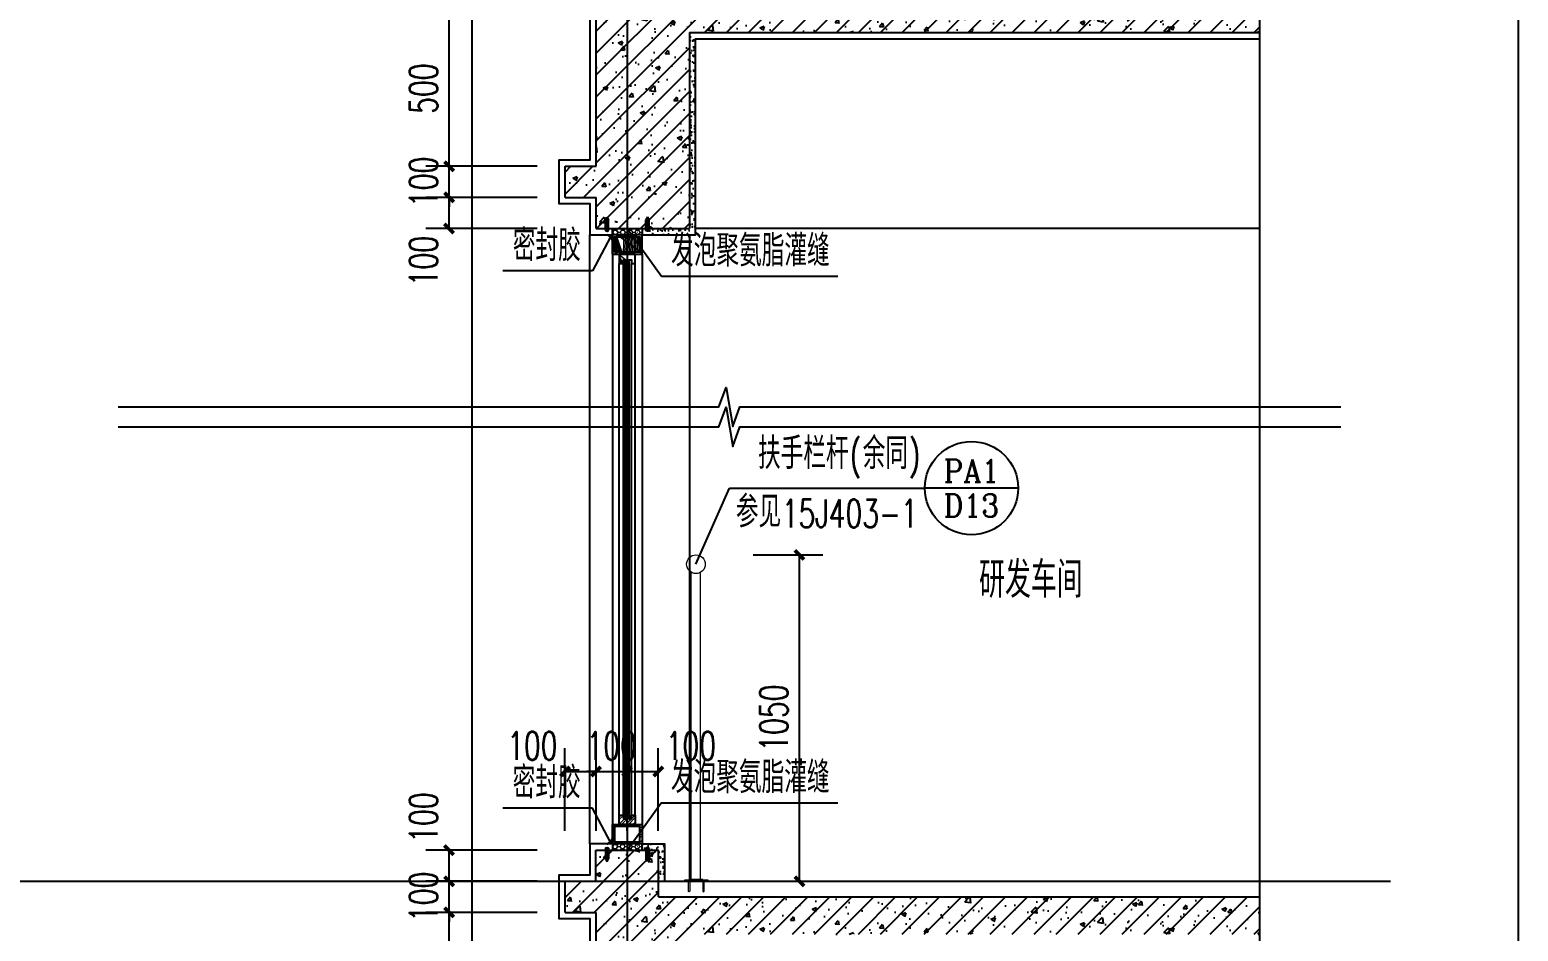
# Model space of a CAD drawing. Extents: x 1738711 to 2346805, y 1189731 to 2516152.
# Drawn here: x 1937207 to 1941995, y 1233434 to 1236334 of the extents above; entities that cross this region are included whole.
import ezdxf
from ezdxf.enums import TextEntityAlignment as Align

# ---------------------------------------------------------------- set-up
doc = ezdxf.new("R2010")
doc.units = 0
doc.header["$LTSCALE"] = 1000
doc.header["$MEASUREMENT"] = 0
for name, color, linetype, lineweight in [('_0', 7, 'Continuous', 25), ('填充', 252, 'Continuous', 5), ('栏杆', 6, 'Continuous', 15)]:
    doc.layers.add(name, color=color, linetype=linetype, lineweight=lineweight)
for name, color, linetype in [('AR-TEXT', 7, 'Continuous'), ('CONTINUOUS', 7, 'Continuous'), ('DIM_IDEN', 3, 'Continuous'), ('DIM_LEAD', 3, 'Continuous'), ('DIM_SYMB', 3, 'Continuous'), ('DOTE', 1, 'Continuous'), ('PUB_DIM', 3, 'Continuous'), ('PUB_HATCH', 8, 'Continuous'), ('PUB_TEXT', 7, 'Continuous'), ('WALL', 40, 'Continuous'), ('WINDOW', 144, 'Continuous'), ('切线', 35, 'Continuous'), ('看线', 8, 'Continuous'), ('石材', 5, 'Continuous'), ('窗', 125, 'Continuous')]:
    doc.layers.add(name, color=color, linetype=linetype)
doc.styles.add('_TCH_DIM', font='SIMPLEX', dxfattribs={"bigfont": 'GBCBIG'})
doc.styles.add('_TCH_DIM_T3', font='SIMPLEX', dxfattribs={"width": 0.7058823529411765, "bigfont": 'GBCBIG'})
doc.styles.add('_TCH_LABEL', font='COMPLEX', dxfattribs={"bigfont": 'GBCBIG'})
doc.styles.get("Standard").update_dxf_attribs({"font": 'gbenor.shx', "bigfont": 'gbcbig.shx'})
doc.dimstyles.new('_TCH_ARCH&&30', dxfattribs={"dimtxt": 89.25, "dimasz": 30, "dimexe": 75, "dimexo": 90, "dimgap": 37.87500000000001, "dimtad": 1, "dimdec": 0, "dimzin": 0, "dimdsep": 46, "dimtxsty": '_TCH_DIM_T3', "dimblk": 'ARCHTICK', "dimcen": 0.09, "dimclrt": 7, "dimazin": 2, "dimtfac": 1, "dimtdec": 0, "dimtix": 1, "dimtmove": 2, "dimatfit": 3, "dimfxl": 20, "dimtolj": 1, "dimtzin": 0, "dimarcsym": 0})
pattern_1 = [(225, (-424901838.2758823, -4685239473.939736), (11.22532015133644, -11.22532015133645), []), (225, (-424901838.2758823, -4685239481.877236), (11.22532015133644, -11.22532015133645), [])]

# ---------------------------------------------------------------- blocks, each defined once
blk = doc.blocks.new('gdfdgdfgdfbvfcxv')
at = {"layer": '填充'}
blk.add_line((264925.1590052751, -67479.48016648996), (264925.1590052751, -67589.48016648996), dxfattribs=at)
blk.add_lwpolyline([(264911.1590052752, -67634.48016648996), (264911.1590052752, -67434.48016648996), (264919.1590052752, -67434.48016648996), (264919.1590052752, -67634.48016648996)], close=True, dxfattribs=at)
blk.add_lwpolyline([(264911.1590052752, -67634.48016648996), (264911.1590052752, -67434.48016648996), (264919.1590052752, -67434.48016648996), (264919.1590052752, -67634.48016648996)], close=True, dxfattribs=at)
for points in [[(264919.1590052751, -67480.48016648996), (264829.4531232436, -67480.48016648996, -0.9999999999998485), (264829.4531232436, -67468.48016648996), (264919.1590052751, -67468.48016648996)], [(264919.1590052751, -67588.48016648996), (264829.4531232436, -67588.48016648996, 0.9999999999998485), (264829.4531232436, -67600.48016648996), (264919.1590052751, -67600.48016648996)]]:
    blk.add_lwpolyline(points, format="xyb", dxfattribs=at)
for centre, radius, start, end in [((264919.1590052751, -67483.27055614023), 4.499999999999999, 318.2387799836532, 90), ((264914.5262376207, -67487.70850220392), 9.195914699028702, 330.319845907807, 59.74924170688854), ((264919.1590052751, -67495.25905565452), 4.499999999999999, 318.2387799836532, 90), ((264919.1590052751, -67501.25330541166), 4.499999999999999, 318.2387799836532, 90), ((264919.1590052751, -67507.24755516881), 4.499999999999999, 318.2387799836532, 90), ((264919.1590052751, -67513.24180492596), 4.499999999999999, 318.2387799836532, 90), ((264919.1590052751, -67519.2360546831), 4.499999999999999, 318.2387799836532, 90), ((264919.1590052751, -67525.23030444025), 4.499999999999999, 318.2387799836532, 90), ((264919.1590052751, -67531.2245541974), 4.499999999999999, 318.2387799836532, 90), ((264919.1590052751, -67537.21880395431), 4.499999999999999, 318.2387799836532, 90), ((264919.1590052751, -67543.21305371169), 4.499999999999999, 318.2387799836532, 90), ((264919.1590052751, -67549.2073034686), 4.499999999999999, 318.2387799836532, 90), ((264919.1590052751, -67555.15057086223), 4.499999999999999, 318.2387799836532, 90), ((264919.1590052751, -67561.14482061937), 4.499999999999999, 318.2387799836532, 90), ((264919.1590052751, -67567.13907037652), 4.499999999999999, 318.2387799836532, 90), ((264919.1590052751, -67573.13332013367), 4.499999999999999, 318.2387799836532, 90), ((264919.1590052751, -67579.12756989081), 4.499999999999999, 318.2387799836532, 90), ((264919.1590052751, -67585.12181964796), 4.499999999999999, 269.9999649152392, 90)]:
    blk.add_arc(centre, radius, start, end, dxfattribs=at)
blk = doc.blocks.new('ghwerGWEGWEGW')
at = {"layer": '栏杆', "color": 6, "ltscale": 100}
for points in [[(2184611.378245345, 1556743.270899873), (2184611.378245345, 1557732.29813776)], [(2184641.378245345, 1556743.270899873), (2184641.378245345, 1557732.29813776)]]:
    blk.add_lwpolyline(points, dxfattribs=at)
blk.add_circle((2184626.378245345, 1557758.278899873), 30, dxfattribs=at)
at = {"layer": 'CONTINUOUS', "xscale": -0.384000000001397, "yscale": 0.384000000001397, "zscale": 0.384000000001397, "rotation": 270}
blk.add_blockref('gdfdgdfgdfbvfcxv', (2210560.670266158, 1455012.393841477), dxfattribs=at)
blk = doc.blocks.new('hrtheraghyra')
at = {"layer": 'WINDOW', "linetype": 'ByBlock'}
for p, q in [((-5, 20.97169877961278), (0, 29.42110927030444)), ((0, 29.42110927030444), (5, 20.97169877961278)), ((-5.930252616293728, -11.95136042498052), (6.0497822817415, -11.95136042498052))]:
    blk.add_line(p, q, dxfattribs=at)
for points in [[(-5, -11.95136042498052), (-5, 20.97169877961278)], [(0, -16.74081518873572), (0, 29.42110927030444)], [(5, -11.95136042498052), (5, 20.97169877961278)]]:
    blk.add_lwpolyline(points, dxfattribs=at)
blk.add_arc((0.05976483272388577, -8.920780394226313), 6.713026468484638, 206.8366017215709, 333.163398278429, dxfattribs=at)
blk = doc.blocks.new('_ArchTick')
at = {"color": 0, "linetype": 'ByBlock', "const_width": 0.4}
blk.add_lwpolyline([(-0.5, -0.5), (0.5, 0.5)], dxfattribs=at)
blk = doc.blocks.new('*D393')
at = {"layer": 'Defpoints', "color": 0, "transparency": 16777216}
for p in [(1938555.747850893, 1235794.386919201), (1938928.777147425, 1235794.386919201), (1938928.777147425, 1235694.386919201)]:
    blk.add_point(p, dxfattribs=at)
at = {"layer": 'PUB_DIM', "color": 0, "lineweight": -2, "transparency": 16777216}
for p, q in [((1938838.777147425, 1235794.386919201), (1938480.747850893, 1235794.386919201)), ((1938555.747850893, 1235694.386919201), (1938555.747850893, 1235794.386919201)), ((1938838.777147425, 1235694.386919201), (1938480.747850893, 1235694.386919201))]:
    blk.add_line(p, q, dxfattribs=at)
at = {"layer": 'PUB_DIM', "color": 0, "lineweight": -2, "transparency": 16777216, "xscale": 30, "yscale": 30, "zscale": 30}
for p, rotation in [((1938555.747850893, 1235794.386919201), 90), ((1938555.747850893, 1235694.386919201), 270)]:
    blk.add_blockref('_ArchTick', p, dxfattribs=dict(at, rotation=rotation))
at = {"layer": 'PUB_DIM', "color": 7, "transparency": 16777216, "insert": (1938473.247850893, 1235589.386919201), "char_height": 89.25, "attachment_point": 5, "rotation": 90, "style": '_TCH_DIM_T3'}
blk.add_mtext('\\A1;100', dxfattribs=at)
blk = doc.blocks.new('*D394')
at = {"layer": 'Defpoints', "color": 0, "transparency": 16777216}
for p in [(1938555.747850893, 1235894.386919202), (1938928.777147425, 1235894.386919202), (1938928.777147425, 1235794.386919201)]:
    blk.add_point(p, dxfattribs=at)
at = {"layer": 'PUB_DIM', "color": 0, "lineweight": -2, "transparency": 16777216}
for p, q in [((1938555.747850893, 1235894.386919202), (1938555.747850893, 1235924.386919202)), ((1938838.777147425, 1235894.386919202), (1938480.747850893, 1235894.386919202)), ((1938555.747850893, 1235794.386919201), (1938555.747850893, 1235894.386919202)), ((1938838.777147425, 1235794.386919201), (1938480.747850893, 1235794.386919201)), ((1938555.747850893, 1235794.386919201), (1938555.747850893, 1235764.386919201))]:
    blk.add_line(p, q, dxfattribs=at)
at = {"layer": 'PUB_DIM', "color": 0, "lineweight": -2, "transparency": 16777216, "xscale": 30, "yscale": 30, "zscale": 30}
for p, rotation in [((1938555.747850893, 1235894.386919202), 270), ((1938555.747850893, 1235794.386919201), 90)]:
    blk.add_blockref('_ArchTick', p, dxfattribs=dict(at, rotation=rotation))
at = {"layer": 'PUB_DIM', "color": 7, "transparency": 16777216, "insert": (1938473.247850893, 1235844.386919202), "char_height": 89.25, "attachment_point": 5, "rotation": 90, "style": '_TCH_DIM_T3'}
blk.add_mtext('\\A1;100', dxfattribs=at)
blk = doc.blocks.new('*D395')
at = {"layer": 'Defpoints', "color": 0, "transparency": 16777216}
for p in [(1938555.747850893, 1236394.386919201), (1938928.777147425, 1236394.386919201), (1938928.777147425, 1235894.386919202)]:
    blk.add_point(p, dxfattribs=at)
at = {"layer": 'PUB_DIM', "color": 0, "lineweight": -2, "transparency": 16777216}
for p, q in [((1938838.777147425, 1236394.386919201), (1938480.747850893, 1236394.386919201)), ((1938555.747850893, 1235894.386919202), (1938555.747850893, 1236394.386919201)), ((1938838.777147425, 1235894.386919202), (1938480.747850893, 1235894.386919202))]:
    blk.add_line(p, q, dxfattribs=at)
at = {"layer": 'PUB_DIM', "color": 0, "lineweight": -2, "transparency": 16777216, "xscale": 30, "yscale": 30, "zscale": 30}
for p, rotation in [((1938555.747850893, 1236394.386919201), 90), ((1938555.747850893, 1235894.386919202), 270)]:
    blk.add_blockref('_ArchTick', p, dxfattribs=dict(at, rotation=rotation))
at = {"layer": 'PUB_DIM', "color": 7, "transparency": 16777216, "insert": (1938473.247850893, 1236144.386919202), "char_height": 89.25, "attachment_point": 5, "rotation": 90, "style": '_TCH_DIM_T3'}
blk.add_mtext('\\A1;500', dxfattribs=at)
blk = doc.blocks.new('*D398')
at = {"layer": 'Defpoints', "color": 0, "transparency": 16777216}
for p in [(1939028.373929902, 1233947.668982356), (1938928.373929902, 1233666.186882937), (1939028.373929902, 1233666.186882937)]:
    blk.add_point(p, dxfattribs=at)
at = {"layer": 'PUB_DIM', "color": 0, "lineweight": -2, "transparency": 16777216}
for p, q in [((1938928.373929902, 1233756.186882937), (1938928.373929902, 1234022.668982356)), ((1939028.373929902, 1233756.186882937), (1939028.373929902, 1234022.668982356)), ((1938928.373929902, 1233947.668982356), (1939028.373929902, 1233947.668982356))]:
    blk.add_line(p, q, dxfattribs=at)
at = {"layer": 'PUB_DIM', "color": 0, "lineweight": -2, "transparency": 16777216, "xscale": 30, "yscale": 30, "zscale": 30, "rotation": 180}
blk.add_blockref('_ArchTick', (1938928.373929902, 1233947.668982356), dxfattribs=at)
at = {"layer": 'PUB_DIM', "color": 0, "lineweight": -2, "transparency": 16777216, "xscale": 30, "yscale": 30, "zscale": 30}
blk.add_blockref('_ArchTick', (1939028.373929902, 1233947.668982356), dxfattribs=at)
at = {"layer": 'PUB_DIM', "color": 7, "transparency": 16777216, "insert": (1938823.373929901, 1234030.168982356), "char_height": 89.25, "attachment_point": 5, "style": '_TCH_DIM_T3'}
blk.add_mtext('\\A1;100', dxfattribs=at)
blk = doc.blocks.new('*D399')
at = {"layer": 'Defpoints', "color": 0, "transparency": 16777216}
for p in [(1939128.373929902, 1233947.668982357), (1939028.373929902, 1233666.186882937), (1939128.373929902, 1233666.186882937)]:
    blk.add_point(p, dxfattribs=at)
at = {"layer": 'PUB_DIM', "color": 0, "lineweight": -2, "transparency": 16777216}
for p, q in [((1939028.373929902, 1233756.186882937), (1939028.373929902, 1234022.668982357)), ((1939128.373929902, 1233756.186882937), (1939128.373929902, 1234022.668982357)), ((1939028.373929902, 1233947.668982357), (1938998.373929902, 1233947.668982357)), ((1939028.373929902, 1233947.668982357), (1939128.373929902, 1233947.668982357)), ((1939128.373929902, 1233947.668982357), (1939158.373929902, 1233947.668982357))]:
    blk.add_line(p, q, dxfattribs=at)
at = {"layer": 'PUB_DIM', "color": 0, "lineweight": -2, "transparency": 16777216, "xscale": 30, "yscale": 30, "zscale": 30}
blk.add_blockref('_ArchTick', (1939028.373929902, 1233947.668982357), dxfattribs=at)
at = {"layer": 'PUB_DIM', "color": 0, "lineweight": -2, "transparency": 16777216, "xscale": 30, "yscale": 30, "zscale": 30, "rotation": 180}
blk.add_blockref('_ArchTick', (1939128.373929902, 1233947.668982357), dxfattribs=at)
at = {"layer": 'PUB_DIM', "color": 7, "transparency": 16777216, "insert": (1939078.373929902, 1234030.168982357), "char_height": 89.25, "attachment_point": 5, "style": '_TCH_DIM_T3'}
blk.add_mtext('\\A1;100', dxfattribs=at)
blk = doc.blocks.new('*D400')
at = {"layer": 'Defpoints', "color": 0, "transparency": 16777216}
for p in [(1939228.373929902, 1233947.668982357), (1939128.373929902, 1233666.186882937), (1939228.373929902, 1233666.186882938)]:
    blk.add_point(p, dxfattribs=at)
at = {"layer": 'PUB_DIM', "color": 0, "lineweight": -2, "transparency": 16777216}
for p, q in [((1939128.373929902, 1233756.186882937), (1939128.373929902, 1234022.668982357)), ((1939228.373929902, 1233756.186882938), (1939228.373929902, 1234022.668982357)), ((1939128.373929902, 1233947.668982357), (1939228.373929902, 1233947.668982357))]:
    blk.add_line(p, q, dxfattribs=at)
at = {"layer": 'PUB_DIM', "color": 0, "lineweight": -2, "transparency": 16777216, "xscale": 30, "yscale": 30, "zscale": 30, "rotation": 180}
blk.add_blockref('_ArchTick', (1939128.373929902, 1233947.668982357), dxfattribs=at)
at = {"layer": 'PUB_DIM', "color": 0, "lineweight": -2, "transparency": 16777216, "xscale": 30, "yscale": 30, "zscale": 30}
blk.add_blockref('_ArchTick', (1939228.373929902, 1233947.668982357), dxfattribs=at)
at = {"layer": 'PUB_DIM', "color": 7, "transparency": 16777216, "insert": (1939333.373929901, 1234030.168982357), "char_height": 89.25, "attachment_point": 5, "style": '_TCH_DIM_T3'}
blk.add_mtext('\\A1;100', dxfattribs=at)
blk = doc.blocks.new('*D403')
at = {"layer": 'Defpoints', "color": 0, "transparency": 16777216}
for p in [(1938555.747850893, 1233494.386919201), (1938928.777147425, 1233494.386919201), (1938928.777147425, 1232994.386919202)]:
    blk.add_point(p, dxfattribs=at)
at = {"layer": 'PUB_DIM', "color": 0, "lineweight": -2, "transparency": 16777216}
for p, q in [((1938838.777147425, 1233494.386919201), (1938480.747850893, 1233494.386919201)), ((1938555.747850893, 1232994.386919202), (1938555.747850893, 1233494.386919201)), ((1938838.777147425, 1232994.386919202), (1938480.747850893, 1232994.386919202))]:
    blk.add_line(p, q, dxfattribs=at)
at = {"layer": 'PUB_DIM', "color": 0, "lineweight": -2, "transparency": 16777216, "xscale": 30, "yscale": 30, "zscale": 30}
for p, rotation in [((1938555.747850893, 1233494.386919201), 90), ((1938555.747850893, 1232994.386919202), 270)]:
    blk.add_blockref('_ArchTick', p, dxfattribs=dict(at, rotation=rotation))
at = {"layer": 'PUB_DIM', "color": 7, "transparency": 16777216, "insert": (1938473.247850893, 1233244.386919202), "char_height": 89.25, "attachment_point": 5, "rotation": 90, "style": '_TCH_DIM_T3'}
blk.add_mtext('\\A1;500', dxfattribs=at)
blk = doc.blocks.new('*D404')
at = {"layer": 'Defpoints', "color": 0, "transparency": 16777216}
for p in [(1938555.747850893, 1233594.386919201), (1938928.777147425, 1233594.386919201), (1938928.777147425, 1233494.386919201)]:
    blk.add_point(p, dxfattribs=at)
at = {"layer": 'PUB_DIM', "color": 0, "lineweight": -2, "transparency": 16777216}
for p, q in [((1938555.747850893, 1233594.386919201), (1938555.747850893, 1233624.386919201)), ((1938838.777147425, 1233594.386919201), (1938480.747850893, 1233594.386919201)), ((1938555.747850893, 1233494.386919201), (1938555.747850893, 1233594.386919201)), ((1938838.777147425, 1233494.386919201), (1938480.747850893, 1233494.386919201)), ((1938555.747850893, 1233494.386919201), (1938555.747850893, 1233464.386919201))]:
    blk.add_line(p, q, dxfattribs=at)
at = {"layer": 'PUB_DIM', "color": 0, "lineweight": -2, "transparency": 16777216, "xscale": 30, "yscale": 30, "zscale": 30}
for p, rotation in [((1938555.747850893, 1233594.386919201), 270), ((1938555.747850893, 1233494.386919201), 90)]:
    blk.add_blockref('_ArchTick', p, dxfattribs=dict(at, rotation=rotation))
at = {"layer": 'PUB_DIM', "color": 7, "transparency": 16777216, "insert": (1938473.247850893, 1233544.386919202), "char_height": 89.25, "attachment_point": 5, "rotation": 90, "style": '_TCH_DIM_T3'}
blk.add_mtext('\\A1;100', dxfattribs=at)
blk = doc.blocks.new('*D405')
at = {"layer": 'Defpoints', "color": 0, "transparency": 16777216}
for p in [(1938555.747850893, 1233694.386919201), (1938928.777147425, 1233694.386919201), (1938928.777147425, 1233594.386919201)]:
    blk.add_point(p, dxfattribs=at)
at = {"layer": 'PUB_DIM', "color": 0, "lineweight": -2, "transparency": 16777216}
for p, q in [((1938838.777147425, 1233694.386919201), (1938480.747850893, 1233694.386919201)), ((1938555.747850893, 1233594.386919201), (1938555.747850893, 1233694.386919201)), ((1938838.777147425, 1233594.386919201), (1938480.747850893, 1233594.386919201))]:
    blk.add_line(p, q, dxfattribs=at)
at = {"layer": 'PUB_DIM', "color": 0, "lineweight": -2, "transparency": 16777216, "xscale": 30, "yscale": 30, "zscale": 30}
for p, rotation in [((1938555.747850893, 1233694.386919201), 90), ((1938555.747850893, 1233594.386919201), 270)]:
    blk.add_blockref('_ArchTick', p, dxfattribs=dict(at, rotation=rotation))
at = {"layer": 'PUB_DIM', "color": 7, "transparency": 16777216, "insert": (1938473.247850893, 1233799.386919201), "char_height": 89.25, "attachment_point": 5, "rotation": 90, "style": '_TCH_DIM_T3'}
blk.add_mtext('\\A1;100', dxfattribs=at)
blk = doc.blocks.new('*D406')
at = {"layer": 'Defpoints', "color": 0, "transparency": 16777216}
for p in [(1939443.37708752, 1234644.386919201), (1939682.585970255, 1234644.386919201), (1939443.37708752, 1233594.386919201)]:
    blk.add_point(p, dxfattribs=at)
at = {"layer": 'PUB_DIM', "color": 0, "lineweight": -2, "transparency": 16777216}
for p, q in [((1939533.37708752, 1234644.386919201), (1939757.585970255, 1234644.386919201)), ((1939682.585970255, 1233594.386919201), (1939682.585970255, 1234644.386919201)), ((1939533.37708752, 1233594.386919201), (1939757.585970255, 1233594.386919201))]:
    blk.add_line(p, q, dxfattribs=at)
at = {"layer": 'PUB_DIM', "color": 0, "lineweight": -2, "transparency": 16777216, "xscale": 30, "yscale": 30, "zscale": 30}
for p, rotation in [((1939682.585970255, 1234644.386919201), 90), ((1939682.585970255, 1233594.386919201), 270)]:
    blk.add_blockref('_ArchTick', p, dxfattribs=dict(at, rotation=rotation))
at = {"layer": 'PUB_DIM', "color": 7, "transparency": 16777216, "insert": (1939600.085970255, 1234119.386919202), "char_height": 89.25, "attachment_point": 5, "rotation": 90, "style": '_TCH_DIM_T3'}
blk.add_mtext('\\A1;1050', dxfattribs=at)

msp = doc.modelspace()

# ---------------------------------------------------------------- hatches: boundary and pattern name
at = {"layer": 'PUB_HATCH'}
h = msp.add_hatch(dxfattribs=at)
h.set_pattern_fill('钢筋混凝土', color=256, scale=20, style=0)
h.set_pattern_definition([(45, (-300164.2312841793, -150941.1364600034), (-35.35533905932737, 35.35533905932738), []), (49.99999999999999, (-300164.2312841793, -150941.1364600034), (143.4520365201507, -12.55042699651902), [15, -165]), (355, (-300164.2312841793, -150941.1364600034), (-27.7502667226, 150.4384267400024), [12, -132]), (100.4514, (-300152.2769481792, -150942.1823280034), (115.7018763428043, 137.8879084121907), [12.748038, -140.2284224]), (46.18420000000002, (-300164.2312841793, -150901.1364600034), (213.4482097251289, -33.10380286580362), [22.49999999999999, -247.4999999999999]), (96.6356, (-300146.4439351793, -150903.8951214034), (186.9325411097407, 194.8235741800883), [19.1220576, -210.3426]), (351.1842, (-300164.2312841793, -150901.1364600034), (186.9323890267254, 194.8237201850649), [18, -198]), (21, (-300144.2312841793, -150911.1364600034), (119.3814104236923, -80.52377813306776), [15, -165]), (326.0000000000001, (-300144.2312841793, -150911.1364600034), (48.66306638431634, 145.0300090093706), [12, -132]), (71.4514, (-300134.2828375793, -150917.8467812034), (168.044525716298, 64.50609934199048), [12.748038, -140.2284224]), (37.50000000000001, (-300164.2312841793, -150941.1364600034), (2.431971063458134, 66.5787707662623), [0, -130.4, 0, -134, 0, -132.5]), (7.499999999999999, (-300164.2312841793, -150941.1364600034), (52.61390748842972, 78.88234237647205), [0, -76.39999999999999, 0, -127.4, 0, -50.5]), (327.5, (-300208.8312841792, -150941.1364600034), (106.7644872344818, -4.510974346875951), [0, -50, 0, -156, 0, -207]), (317.5, (-300228.8312841792, -150941.1364600034), (116.6372338684772, 20.02099646646354), [0, -65, 0, -103.6, 0, -147])])
h.paths.add_polyline_path([(1941163.213126781, 1236324.386919201), (1939328.777147425, 1236324.386919202), (1939328.777147425, 1235694.386919201), (1939028.777147425, 1235694.386919201), (1939028.777147425, 1235794.386919201), (1938928.777147425, 1235794.386919201), (1938928.777147425, 1235894.386919202), (1939028.777147425, 1235894.386919201), (1939028.777147425, 1236394.386919201), (1938928.777147425, 1236394.386919201), (1938928.777147425, 1236494.386919201), (1939027.970712379, 1236494.386919201), (1939027.970712379, 1236594.386919201), (1939228.777147426, 1236594.386919201), (1939228.777147426, 1236444.386919202), (1941163.213126781, 1236444.386919202)])
h = msp.add_hatch(dxfattribs=at)
h.set_pattern_fill('碎沙', color=256, scale=10, style=0)
h.set_pattern_definition([(37.50000000000001, (-9.313225746154785e-10, 2900), (-0.8000156479920251, 24.47066186646712), [0, -19.304, 0, -21.59, 0, -20.6375]), (7.499999999999999, (-9.313225746154785e-10, 2900), (22.47616415690013, 35.84125502841771), [0, -10.414, 0, -17.399, 0, -6.6675]), (327.5, (-15.62100000093132, 2900), (39.5496185120729, 0.071859233927285), [0, -6.35, 0, -22.86, 0, -29.845]), (317.5, (-15.62100000093132, 2900), (38.17782262361487, 11.14646616286081), [0, -3.175, 0, -14.986, 0, -17.145])])
h.paths.add_polyline_path([(1939178.777147424, 1235674.386919201), (1939348.777147424, 1235674.386919201), (1939348.777147424, 1236324.386919202), (1939328.777147424, 1236324.386919202), (1939328.777147424, 1235694.386919201), (1939178.777147424, 1235694.386919201), (1939176.777147424, 1235694.386919201), (1939176.777147424, 1235674.386919201)])
h = msp.add_hatch(dxfattribs=at)
h.set_pattern_fill('钢筋混凝土', color=256, scale=20, style=0)
h.set_pattern_definition([(45, (-300164.2312841793, -153841.1364600034), (-35.35533905932737, 35.35533905932738), []), (49.99999999999999, (-300164.2312841793, -153841.1364600034), (143.4520365201507, -12.55042699651902), [15, -165]), (355, (-300164.2312841793, -153841.1364600034), (-27.7502667226, 150.4384267400024), [12, -132]), (100.4514, (-300152.2769481792, -153842.1823280034), (115.7018763428043, 137.8879084121907), [12.748038, -140.2284224]), (46.18420000000002, (-300164.2312841793, -153801.1364600034), (213.4482097251289, -33.10380286580362), [22.49999999999998, -247.4999999999999]), (96.6356, (-300146.4439351793, -153803.8951214034), (186.9325411097407, 194.8235741800883), [19.1220576, -210.3426]), (351.1842, (-300164.2312841793, -153801.1364600034), (186.9323890267254, 194.8237201850649), [18, -198]), (21, (-300144.2312841793, -153811.1364600034), (119.3814104236923, -80.52377813306776), [15, -165]), (326.0000000000001, (-300144.2312841793, -153811.1364600034), (48.66306638431634, 145.0300090093706), [12, -132]), (71.4514, (-300134.2828375793, -153817.8467812034), (168.044525716298, 64.50609934199048), [12.748038, -140.2284224]), (37.50000000000001, (-300164.2312841793, -153841.1364600034), (2.431971063458134, 66.5787707662623), [0, -130.4, 0, -134, 0, -132.5]), (7.499999999999999, (-300164.2312841793, -153841.1364600034), (52.61390748842972, 78.88234237647205), [0, -76.39999999999999, 0, -127.4, 0, -50.5]), (327.5, (-300208.8312841792, -153841.1364600034), (106.7644872344818, -4.510974346875951), [0, -50, 0, -156, 0, -207]), (317.5, (-300228.8312841792, -153841.1364600034), (116.6372338684772, 20.02099646646354), [0, -65, 0, -103.6, 0, -147])])
h.paths.add_polyline_path([(1941163.213126781, 1233424.386919201), (1939328.777147425, 1233424.386919202), (1939328.777147425, 1232794.386919201), (1939028.777147425, 1232794.386919201), (1939028.777147425, 1232894.386919201), (1938928.777147425, 1232894.386919201), (1938928.777147425, 1232994.386919202), (1939028.777147425, 1232994.386919201), (1939028.777147425, 1233494.386919201), (1938928.777147425, 1233494.386919201), (1938928.777147425, 1233594.386919201), (1939027.970712379, 1233594.386919201), (1939027.970712379, 1233694.386919201), (1939228.777147426, 1233694.386919201), (1939228.777147426, 1233544.386919202), (1941163.213126781, 1233544.386919202)])
h = msp.add_hatch(dxfattribs=at)
h.set_pattern_fill('碎沙', color=256, scale=10, style=0)
h.set_pattern_definition([(37.50000000000001, (0, 2900), (-0.8000156479920251, 24.47066186646712), [0, -19.304, 0, -21.59, 0, -20.6375]), (7.499999999999999, (0, 2900), (22.47616415690013, 35.84125502841771), [0, -10.414, 0, -17.399, 0, -6.6675]), (327.5, (-15.621, 2900), (39.5496185120729, 0.071859233927285), [0, -6.35, 0, -22.86, 0, -29.845]), (317.5, (-15.621, 2900), (38.17782262361487, 11.14646616286081), [0, -3.175, 0, -14.986, 0, -17.145])])
h.paths.add_polyline_path([(1939248.777147426, 1233594.386919201), (1939248.777147426, 1233714.386919201), (1939176.777148319, 1233714.386919201), (1939176.777148319, 1233694.386919201), (1939228.777147426, 1233694.386919201), (1939228.777147426, 1233594.386919201)])
at = {"layer": '填充'}
h = msp.add_hatch(dxfattribs=at)
h.set_pattern_fill('HONEY', color=256, scale=5, angle=-180, style=0)
h.set_pattern_definition([(6.492229350048602e-14, (3559740.777147425, 2427708.886919201), (11.90625, -6.874074999999996), [7.9375, -15.875]), (240, (3559740.777147425, 2427708.886919201), (-11.90624857751951, -6.87407746380848), [7.9375, -15.875]), (300.0000000000001, (3559740.777147425, 2427708.886919201), (1.422480491156399e-06, -13.74815246380847), [-15.875, 7.9375])])
h.paths.add_polyline_path([(1939176.777147425, 1235674.386919201), (1939080.777147425, 1235674.386919201), (1939080.777147425, 1235694.386919201), (1939176.777147425, 1235694.386919201)])
h = msp.add_hatch(dxfattribs=at)
h.set_pattern_fill('STEEL', color=256, scale=10, angle=-180, style=0)
h.set_pattern_definition(pattern_1)
h.paths.add_polyline_path([(1939169.577147437, 1235618.499518574), (1939087.977147473, 1235618.499518574), (1939087.977147473, 1235662.564512433), (1939080.777147425, 1235655.124080838), (1939080.777147425, 1235611.299518765), (1939173.577775611, 1235611.299518765), (1939176.777147425, 1235614.731899441), (1939176.777147425, 1235674.386919201), (1939099.417523814, 1235674.386919201), (1939092.450185431, 1235667.186919392), (1939169.577147437, 1235667.186919392)])
h = msp.add_hatch(dxfattribs=at)
h.set_pattern_fill('STEEL', color=256, scale=10, angle=-180, style=0)
h.set_pattern_definition(pattern_1)
h.paths.add_polyline_path([(1939130.393254889, 1235581.299518765), (1939123.377147449, 1235581.299518765), (1939123.377147449, 1235593.299518765), (1939116.177147461, 1235593.299518765), (1939116.177147461, 1235581.299518765), (1939102.977147473, 1235581.299518765), (1939102.977147473, 1235611.299518765), (1939130.393254889, 1235611.299518765)])
h.paths.add_polyline_path([(1939154.577147437, 1235581.299518765), (1939142.577147437, 1235581.299518765), (1939142.577147437, 1235593.299518765), (1939135.377147449, 1235593.299518765), (1939135.377147449, 1235581.299518765), (1939130.393254889, 1235581.299518765), (1939130.393254889, 1235611.299518765), (1939154.577147437, 1235611.299518765)])
h = msp.add_hatch(dxfattribs=at)
h.set_pattern_fill('STEEL', color=256, scale=10, angle=-180, style=0)
h.set_pattern_definition([(44.99999999999999, (3672448.624755276, 4300751.417775334), (-11.22532015133644, 11.22532015133645), []), (44.99999999999999, (3672448.624755276, 4300759.355275334), (-11.22532015133644, 11.22532015133645), [])])
h.paths.add_polyline_path([(1939130.393255783, 1233807.474319638), (1939123.377148343, 1233807.474319638), (1939123.377148343, 1233795.474319638), (1939116.177148355, 1233795.474319638), (1939116.177148355, 1233807.474319638), (1939102.977148367, 1233807.474319638), (1939102.977148367, 1233777.474319638), (1939130.393255783, 1233777.474319638)])
h.paths.add_polyline_path([(1939154.577148331, 1233807.474319638), (1939142.577148331, 1233807.474319638), (1939142.577148331, 1233795.474319638), (1939135.377148343, 1233795.474319638), (1939135.377148343, 1233807.474319638), (1939130.393255783, 1233807.474319638), (1939130.393255783, 1233777.474319638), (1939154.577148331, 1233777.474319638)])
h = msp.add_hatch(dxfattribs=at)
h.set_pattern_fill('STEEL', color=256, scale=10, angle=-180, style=0)
h.set_pattern_definition([(45.00000000000006, (1694725.199183239, -80617.92036133935), (-11.22532015133644, 11.22532015133644), []), (45.00000000000006, (1694725.199183239, -80609.98286133935), (-11.22532015133644, 11.22532015133644), [])])
h.paths.add_polyline_path([(1939169.577148331, 1233770.274319828), (1939087.977148367, 1233770.274319828), (1939087.977148367, 1233726.20932597), (1939080.777148319, 1233733.649757565), (1939080.777148319, 1233777.474319638), (1939173.577776505, 1233777.474319638), (1939176.777148319, 1233774.041938961), (1939176.777148319, 1233714.386919201), (1939099.417524708, 1233714.386919201), (1939092.450186325, 1233721.58691901), (1939169.577148331, 1233721.58691901)])
h = msp.add_hatch(dxfattribs=at)
h.set_pattern_fill('HONEY', color=256, scale=5, angle=-180, style=0)
h.set_pattern_definition([(359.9999999999999, (3559740.777148319, 41679.88691920112), (11.90625, 6.874074999999996), [7.9375, -15.875]), (120, (3559740.777148319, 41679.88691920112), (-11.90624857751951, 6.87407746380848), [7.9375, -15.875]), (59.99999999999999, (3559740.777148319, 41679.88691920112), (1.422480491156399e-06, 13.74815246380847), [-15.875, 7.9375])])
h.paths.add_polyline_path([(1939176.777148319, 1233714.386919201), (1939080.777148319, 1233714.386919201), (1939080.777148319, 1233694.386919201), (1939176.777148319, 1233694.386919201)])
at = {"layer": '看线'}
h = msp.add_hatch(dxfattribs=at)
h.set_pattern_fill('ANSI31', color=256, style=0)
h.set_pattern_definition([(45.00000000000001, (332100.5428620707, 3315025.386824568), (-1.122532015133644, 1.122532015133644), [])])
edge = h.paths.add_edge_path()
edge.add_arc((1939050.581636025, 1235644.191412885), 32.6380913519154, 22.307252299583524, 67.6927476905459, ccw=False)
edge.add_line((1939080.777147425, 1235656.579959829), (1939080.777147425, 1235674.386924703))
edge.add_line((1939080.777147425, 1235674.386924703), (1939062.970182909, 1235674.386924703))
h = msp.add_hatch(dxfattribs=at)
h.set_pattern_fill('ANSI31', color=256, style=0)
h.set_pattern_definition([(315, (332100.7568441164, -845636.6129861651), (-1.122532015133644, -1.122532015133644), [])])
edge = h.paths.add_edge_path()
edge.add_arc((1939050.795617593, 1233744.582425517), 32.63809187340612, 292.3072528351178, 337.6927479790351)
edge.add_line((1939080.991129471, 1233732.193878573), (1939080.777148498, 1233714.750178737))
edge.add_line((1939080.777148498, 1233714.750178737), (1939063.184165014, 1233714.386913699))

# ---------------------------------------------------------------- linework, layer by layer
at = {"layer": 'DIM_IDEN'}
for p, q in [((1939349.71029888, 1234614.386919202), (1939457.936756481, 1234859.292039568)), ((1939457.936756481, 1234859.292039568), (1940086.033342328, 1234859.292039568)), ((1940386.033342328, 1234859.292039568), (1940086.033342328, 1234859.292039568))]:
    msp.add_line(p, q, dxfattribs=at)
msp.add_lwpolyline([(1939349.71029888, 1234614.386919202, 1), (1939349.71029888, 1234614.386919202, 1)], format="xyb", close=True, dxfattribs=at)
msp.add_circle((1940236.033342328, 1234859.292039568), 150, dxfattribs=at)
at = {"layer": 'DIM_LEAD'}
for p, q in [((1939075.0721798, 1235667.793460819), (1939017.277150485, 1235557.790307862)), ((1939131.276184435, 1235689.607030245), (1939238.371312418, 1235540.998795627)), ((1939017.277150485, 1235557.790307862), (1938729.04281146, 1235557.790307862)), ((1939238.371312418, 1235540.998795627), (1939805.96806691, 1235540.998795627)), ((1939130.872966917, 1233698.121186766), (1939237.968094899, 1233846.729421385)), ((1939237.968094899, 1233846.729421385), (1939805.564849391, 1233846.729421385)), ((1939016.873932967, 1233829.93790915), (1938728.639593942, 1233829.93790915)), ((1939074.668962282, 1233719.934756192), (1939016.873932967, 1233829.93790915))]:
    msp.add_line(p, q, dxfattribs=at)
at = {"layer": 'DIM_SYMB'}
for points in [[(1941163.213126781, 1221004.491384034), (1941163.213126781, 1231807.875501727), (1941100.213126781, 1231830.805626486), (1941226.213126781, 1231853.022826055), (1941163.213126781, 1231875.375501727), (1941163.213126781, 1242678.75961942)], [(1937491.278691392, 1235120.396845983), (1939423.630388307, 1235120.396845983), (1939446.560513066, 1235183.396845983), (1939468.777712635, 1235057.396845983), (1939491.130388307, 1235120.396845983), (1941423.482085221, 1235120.396845983)], [(1937491.278691392, 1235056.48025044), (1939423.630388307, 1235056.48025044), (1939446.560513066, 1235119.48025044), (1939468.777712635, 1234993.48025044), (1939491.130388307, 1235056.48025044), (1941423.482085221, 1235056.48025044)]]:
    msp.add_lwpolyline(points, dxfattribs=at)
at = {"layer": 'DOTE'}
for p, q in [((1939128.777147425, 1242716.693157102), (1939128.777147425, 1221032.277691007)), ((1935589.638458161, 1233594.386919201), (1941584.114747694, 1233594.386919202))]:
    msp.add_line(p, q, dxfattribs=at)
at = {"layer": 'WALL'}
for p, q in [((1939028.777147425, 1235894.386919202), (1939028.777147425, 1236394.386919201)), ((1939328.777147425, 1236324.386919202), (1941163.213126781, 1236324.386919201)), ((1939328.777147425, 1236324.386919201), (1939328.777147425, 1235694.386919201)), ((1938928.777147425, 1235894.386919201), (1939028.777147425, 1235894.386919201)), ((1938928.777147425, 1235794.386919201), (1938928.777147425, 1235894.386919202)), ((1938928.777147425, 1235794.386919201), (1939028.777147425, 1235794.386919201)), ((1939028.777147425, 1235694.386919201), (1939028.777147425, 1235794.386919201)), ((1939028.777147425, 1235694.386919201), (1939328.777147425, 1235694.386919202)), ((1939228.777147425, 1235694.386919201), (1939228.777147426, 1235694.386919201)), ((1939027.970712379, 1233694.386919201), (1939228.777147426, 1233694.386919201)), ((1939027.970712379, 1233594.386919201), (1939027.970712379, 1233694.386919201)), ((1939228.777147425, 1233544.386919202), (1939228.777147425, 1233694.386919201)), ((1938928.777147425, 1233594.386919201), (1939027.970712379, 1233594.386919201)), ((1938928.777147425, 1233494.386919201), (1938928.777147425, 1233594.386919202)), ((1939228.777147425, 1233544.386919202), (1941163.213126781, 1233544.386919202)), ((1938928.777147425, 1233494.386919201), (1939028.777147425, 1233494.386919201)), ((1939028.777147425, 1232994.386919202), (1939028.777147425, 1233494.386919201))]:
    msp.add_line(p, q, dxfattribs=at)
at = {"layer": '切线'}
msp.add_line((1939228.777147425, 1233594.386919201), (1941163.213126781, 1233594.386919201), dxfattribs=at)
for points in [[(1939080.777148319, 1236614.386919201), (1939007.970712379, 1236614.386919201), (1939007.970712379, 1236514.386919201), (1938908.777147425, 1236514.386919202), (1938908.777147425, 1236374.386919201), (1939008.777147425, 1236374.386919201), (1939008.777147425, 1235914.386919202), (1938908.777147425, 1235914.386919201), (1938908.777147426, 1235774.386919201), (1939008.777147425, 1235774.386919201), (1939008.777147425, 1235674.386919201), (1939080.777147425, 1235674.386919201)], [(1939178.777147425, 1235674.386919201), (1939348.777147425, 1235674.386919201), (1939348.777147425, 1236304.386919202), (1941163.213126781, 1236304.386919201)], [(1939080.777148319, 1233714.386919201), (1939007.970712379, 1233714.386919201), (1939007.970712379, 1233614.386919202), (1938908.777147425, 1233614.386919202), (1938908.777147425, 1233474.386919201), (1939008.777147425, 1233474.386919201), (1939008.777147425, 1233014.386919201), (1938908.777147425, 1233014.386919201), (1938908.777147425, 1232874.386919201), (1939008.777147425, 1232874.386919201), (1939008.777147425, 1232774.386919201), (1939080.777147425, 1232774.386919201)], [(1939176.777148319, 1233714.386919201), (1939248.777147425, 1233714.386919201), (1939248.777147425, 1233594.386919201)]]:
    msp.add_lwpolyline(points, dxfattribs=at)
for centre, start, end in [((1939050.581636025, 1235644.191412885), 22.30728611160722, 67.69272395107458), ((1939050.79561807, 1233744.582425517), 292.3072760489254, 337.6489431069724)]:
    msp.add_arc(centre, 32.63809135155627, start, end, dxfattribs=at)
at = {"layer": '看线'}
for p, q in [((1941994.597786522, 1242881.556566289), (1941994.596690003, 1220651.557238328)), ((1938628.777183773, 1236494.386919202), (1938628.777183773, 1233594.386919201)), ((1939007.970712379, 1233714.386919201), (1939008.777147425, 1235674.386919201)), ((1939328.777147425, 1235674.386919201), (1939328.777147425, 1233594.386919201)), ((1941163.213126781, 1235694.386919202), (1939348.777147425, 1235694.386919202)), ((1938628.777183773, 1233594.386919202), (1938628.777183773, 1230694.386919201))]:
    msp.add_line(p, q, dxfattribs=at)
at = {"layer": '石材', "const_width": 2}
for points in [[(1939143.809318496, 1235674.386919201), (1939100.8877746, 1235674.386919201), (1939088.534643484, 1235694.386919201), (1939044.797179712, 1235694.386919201)], [(1939113.744976414, 1235674.386919201), (1939156.666520311, 1235674.386919201), (1939169.019651426, 1235694.386919201), (1939212.757115198, 1235694.386919201)], [(1939143.80931939, 1233714.386919201), (1939100.887775494, 1233714.386919201), (1939088.534644378, 1233694.386919201), (1939044.797180606, 1233694.386919201)], [(1939113.744977308, 1233714.386919201), (1939156.666521205, 1233714.386919201), (1939169.01965232, 1233694.386919201), (1939212.757116092, 1233694.386919201)]]:
    msp.add_lwpolyline(points, dxfattribs=at)
at = {"layer": '石材'}
for points in [[(1939176.777147425, 1235674.386919201), (1939080.777147425, 1235674.386919201), (1939080.777147425, 1235694.386919201), (1939176.777147425, 1235694.386919201)], [(1939176.777148319, 1233714.386919201), (1939080.777148319, 1233714.386919201), (1939080.777148319, 1233694.386919201), (1939176.777148319, 1233694.386919201)]]:
    msp.add_lwpolyline(points, close=True, dxfattribs=at)
at = {"layer": '窗', "color": 117}
for p, q in [((1939080.777148319, 1235611.299518765), (1939080.777148319, 1233777.474319638)), ((1939176.777148379, 1235611.299518765), (1939176.777148379, 1233777.474319638)), ((1939116.177148355, 1233807.474319638), (1939116.177148355, 1235581.299518765)), ((1939123.377148343, 1233807.474319638), (1939123.377148343, 1235581.299518765)), ((1939135.377148343, 1233807.474319638), (1939135.377148343, 1235581.299518765)), ((1939142.577148331, 1233807.474319638), (1939142.577148331, 1235581.299518765))]:
    msp.add_line(p, q, dxfattribs=at)
at = {"layer": '窗', "color": 237}
for p, q in [((1939102.977148367, 1233807.474319638), (1939102.977148367, 1235581.299518765)), ((1939154.577148331, 1233807.474319638), (1939154.577148331, 1235581.299518765))]:
    msp.add_line(p, q, dxfattribs=at)
for points in [[(1939080.777147425, 1235611.299518765), (1939080.777147425, 1235674.386919201)], [(1939080.777148319, 1233777.474319638), (1939080.777148319, 1233714.386919201)]]:
    msp.add_lwpolyline(points, dxfattribs=at)
for points in [[(1939080.777147425, 1235611.299518765), (1939176.777147425, 1235611.299518765), (1939176.777147425, 1235674.386919201), (1939080.777147425, 1235674.386919201)], [(1939087.977147473, 1235618.499518574), (1939087.977147473, 1235667.186919392), (1939169.577147437, 1235667.186919392), (1939169.577147437, 1235618.499518574)], [(1939116.177147461, 1235581.299518765), (1939116.177147461, 1235593.299518765), (1939123.377147449, 1235593.299518765), (1939123.377147449, 1235581.299518765), (1939135.377147449, 1235581.299518765), (1939135.377147449, 1235593.299518765), (1939142.577147437, 1235593.299518765), (1939142.577147437, 1235581.299518765), (1939154.577147437, 1235581.299518765), (1939154.577147437, 1235611.299518765), (1939102.977147473, 1235611.299518765), (1939102.977147473, 1235581.299518765)], [(1939116.177148355, 1233807.474319638), (1939116.177148355, 1233795.474319638), (1939123.377148343, 1233795.474319638), (1939123.377148343, 1233807.474319638), (1939135.377148343, 1233807.474319638), (1939135.377148343, 1233795.474319638), (1939142.577148331, 1233795.474319638), (1939142.577148331, 1233807.474319638), (1939154.577148331, 1233807.474319638), (1939154.577148331, 1233777.474319638), (1939102.977148367, 1233777.474319638), (1939102.977148367, 1233807.474319638)], [(1939080.777148319, 1233777.474319638), (1939176.777148319, 1233777.474319638), (1939176.777148319, 1233714.386919201), (1939080.777148319, 1233714.386919201)], [(1939087.977148367, 1233770.274319828), (1939087.977148367, 1233721.58691901), (1939169.577148331, 1233721.58691901), (1939169.577148331, 1233770.274319828)]]:
    msp.add_lwpolyline(points, close=True, dxfattribs=at)

# ---------------------------------------------------------------- block references
at = {"layer": '_0'}
msp.add_blockref('ghwerGWEGWEGW', (-245276.6679464644, -323143.8919806718), dxfattribs=at)
at = {"layer": 'WALL'}
msp.add_blockref('hrtheraghyra', (1939063.646137608, 1235701.006968678), dxfattribs=at)
at = {"layer": 'WALL', "xscale": -1}
msp.add_blockref('hrtheraghyra', (1939193.908157242, 1235701.006968678), dxfattribs=at)
at = {"layer": 'WALL', "xscale": -1, "rotation": 180}
msp.add_blockref('hrtheraghyra', (1939063.646138502, 1233687.766869724), dxfattribs=at)
at = {"layer": 'WALL', "rotation": 180}
msp.add_blockref('hrtheraghyra', (1939193.908158137, 1233687.766869724), dxfattribs=at)

# ---------------------------------------------------------------- texts
at = {"layer": 'AR-TEXT'}
msp.add_text('研发车间', height=115.7446808510638, dxfattribs=at).set_placement((1940260.313723088, 1234506.572796897))
at = {"layer": 'PUB_TEXT', "color": 7, "style": '_TCH_DIM'}
for s, p in [('密封胶', (1938760.54281146, 1235589.290307862)), ('发泡聚氨脂灌缝', (1939269.574449888, 1235572.498795627)), ('扶手栏杆', (1939549.192916796, 1234920.542039568)), ('余同', (1939886.086533817, 1234920.542039568)), ('参见', (1939478.086533817, 1234732.845231057)), ('发泡聚氨脂灌缝', (1939269.17123237, 1233878.229421385)), ('密封胶', (1938760.139593942, 1233861.43790915))]:
    msp.add_text(s, height=101.2765957446808, dxfattribs=at).set_placement(p)
at = {"layer": 'PUB_TEXT', "color": 7, "style": '_TCH_DIM', "width": 0.7058823529411765}
for s, p in [('(', (1939844.086533817, 1234920.542039568)), (')', (1940033.533342328, 1234920.542039568)), ('15J403-1', (1939625.533342328, 1234732.845231057))]:
    msp.add_text(s, height=89.25, dxfattribs=at).set_placement(p)
at = {"layer": 'PUB_TEXT', "color": 7, "style": '_TCH_LABEL'}
for s, height, p, p2 in [('PA1', 72.45658422518304, (1940146.32519043, 1234878.396738901), (1940325.741494226, 1234878.396738901)), ('D13', 73.2403426244387, (1940147.098640569, 1234767.031180428), (1940324.968044086, 1234767.031180428))]:
    msp.add_text(s, height=height, dxfattribs=at).set_placement(p, p2, align=Align.FIT)

# ---------------------------------------------------------------- dimensions: what is measured, and where the dimension line sits
at = {"layer": 'PUB_DIM'}
for p1, p2, distance, picture, middle in [((1938928.777147425, 1235894.386919202), (1938928.777147425, 1236394.386919201), 373.02929653204046, '*D395', (1938473.247850893, 1236144.386919202)), ((1938928.777147425, 1235794.386919201), (1938928.777147425, 1235894.386919202), 373.02929653204046, '*D394', (1938473.247850893, 1235844.386919202)), ((1939443.37708752, 1233594.386919201), (1939443.37708752, 1234644.386919201), -239.20888273511082, '*D406', (1939600.085970255, 1234119.386919202)), ((1939028.373929902, 1233666.186882937), (1939128.373929902, 1233666.186882937), 281.48209941992536, '*D399', (1939078.373929902, 1234030.168982357)), ((1938928.777147425, 1233494.386919201), (1938928.777147425, 1233594.386919201), 373.02929653204046, '*D404', (1938473.247850893, 1233544.386919202)), ((1938928.777147425, 1232994.386919202), (1938928.777147425, 1233494.386919201), 373.02929653204046, '*D403', (1938473.247850893, 1233244.386919202))]:
    dim = msp.add_aligned_dim(p1=p1, p2=p2, distance=distance, dimstyle='_TCH_ARCH&&30', dxfattribs=at)
    dim.commit()
    dim.dimension.update_dxf_attribs({"geometry": picture, "text_midpoint": middle})
for base, p1, p2, angle, picture, middle in [((1938555.747850893, 1235794.386919201), (1938928.777147425, 1235694.386919201), (1938928.777147425, 1235794.386919201), 90, '*D393', (1938473.247850893, 1235589.386919201)), ((1939028.373929902, 1233947.668982356), (1938928.373929902, 1233666.186882937), (1939028.373929902, 1233666.186882937), 0, '*D398', (1938823.373929901, 1234030.168982356)), ((1939228.373929902, 1233947.668982357), (1939128.373929902, 1233666.186882937), (1939228.373929902, 1233666.186882938), 5.336085289072462e-10, '*D400', (1939333.373929901, 1234030.168982357)), ((1938555.747850893, 1233694.386919201), (1938928.777147425, 1233594.386919201), (1938928.777147425, 1233694.386919201), 90, '*D405', (1938473.247850893, 1233799.386919201))]:
    dim = msp.add_linear_dim(base=base, p1=p1, p2=p2, angle=angle, dimstyle='_TCH_ARCH&&30', dxfattribs=at)
    dim.commit()
    dim.dimension.update_dxf_attribs({"geometry": picture, "text_midpoint": middle, "dimtype": 129})

doc.saveas('drawing.dxf')
